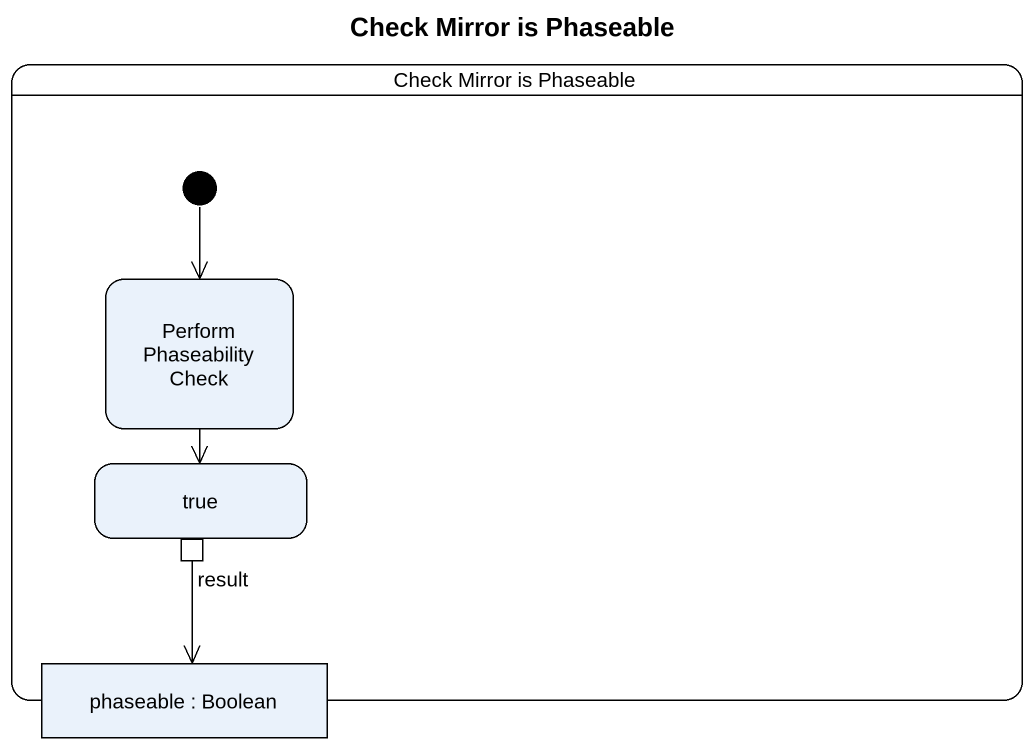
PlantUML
@startuml
title Check Mirror is Phaseable
hide empty description
state "Check Mirror is Phaseable" as Check_Mirror_is_Phaseable {
  state "Perform Phaseability Check" as Perform_Phaseability_Check
  state true {
    state result <<outputPin>>
  }
  state "phaseable : Boolean" as phaseable <<object>>
  [*] --> Perform_Phaseability_Check
}
Perform_Phaseability_Check --> true
result --> phaseable
@enduml
